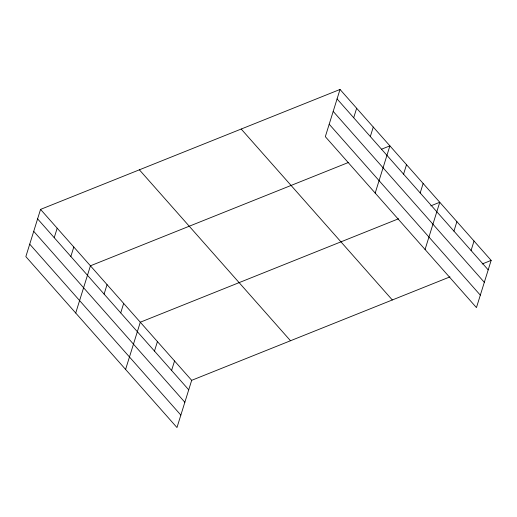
<?xml version="1.0" encoding="UTF-8"?>
<svg xmlns="http://www.w3.org/2000/svg" width="517" height="517" viewBox="0 0 517 517"><rect width="100%" height="100%" fill="white"/><g stroke="black" fill="none" stroke-linecap="round" stroke-linejoin="round"><path stroke-width="0.78" d="M340.024 89.454L325.322 136.669L476.448 307.602L491.15 260.387L340.024 89.454L40.552 209.398L25.85 256.613L176.976 427.546L191.678 380.331L449.971 276.879M54.227 237.684L57.18 228.204M70.848 256.484L73.802 247.003M75.721 313.018L90.423 265.803L348.723 162.357M104.098 294.089L107.051 284.608M120.72 312.895L123.673 303.408M125.592 369.429L140.294 322.214L398.588 218.762M154.473 351.069L157.427 341.582M171.599 370.437L174.552 360.956M353.699 117.74L356.652 108.26M370.321 136.546L373.274 127.059M375.193 193.08L389.896 145.865L381.662 149.161M403.57 174.151L406.524 164.665M420.192 192.951L423.145 183.47M425.064 249.485L439.767 202.27L430.784 205.869M453.939 231.125L456.892 221.644M471.071 250.499L474.024 241.012M482.167 263.987L491.15 260.387M337.071 98.941L488.197 269.868M333.194 111.388L484.319 282.321M329.2 124.222L480.325 295.149M241.2 129.037L392.325 299.97M139.383 169.815L290.502 340.748M40.552 209.398L191.678 380.331M37.605 218.878L188.724 389.812M33.721 231.332L184.847 402.265M29.727 244.16L180.853 415.093"/></g></svg>
